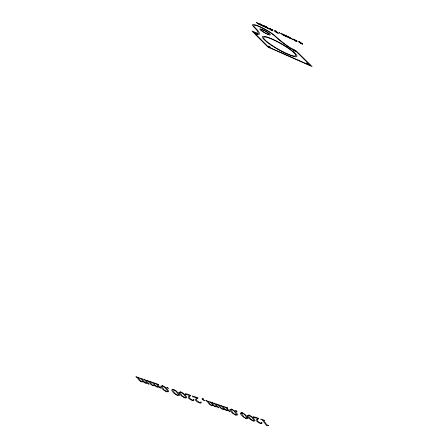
<?xml version="1.0" encoding="UTF-8"?>
<svg xmlns="http://www.w3.org/2000/svg" width="448" height="448" viewBox="0 0 448 448"><rect width="100%" height="100%" fill="white"/><g stroke="black" fill="none" stroke-linecap="round" stroke-linejoin="round"><path stroke-width="0.67" d="M268.229 46.357L270.614 47.566L269.455 46.637L268.111 46.15L270.614 47.572L268.111 46.144L269.36 46.861M306.583 63.336L308.93 64.523L306.454 63.123L308.93 64.523L306.454 63.129L307.692 63.823M255.209 33.27L257.572 34.468L255.097 33.068L257.572 34.468L255.097 33.068L256.334 33.768M293.25 50.182C296.19 52.517 296.374 50.747 293.25 50.182L294.347 50.669M261.918 422.682L261.8 423.696L260.35 423.506L258.143 422.408L256.592 421.019L256.34 419.888L257.93 418.645L253.977 417.379L253.736 417.67L253.383 416.59L258.798 418.426L257.298 419.832L257.527 421.053L260.35 423.013L261.531 423.08L261.593 422.542L261.918 422.682M201.113 402.119L200.917 403.127L199.394 402.914L197.142 401.794L195.597 400.394L195.418 399.274L197.187 398.059L193.094 396.749L192.819 397.034L192.522 395.959L198.122 397.858L196.431 399.23L196.588 400.445L199.433 402.427L200.676 402.511L200.782 401.979L201.113 402.119M193.922 399.689L193.715 400.697L192.181 400.478L189.924 399.358L188.384 397.958L188.21 396.833L190.002 395.623L185.892 394.307L185.618 394.593L185.326 393.518L190.943 395.422L189.235 396.788L189.375 398.009L192.226 399.991L193.48 400.081L193.592 399.549L193.922 399.689M258.054 33.494L251.922 31.013L267.792 46.984L312.138 66.601L295.82 50.54L290.231 47.802A40.214 6.479 29.8 0 1 277.278 37.828L274.618 35.42A14.493 2.363 29.6 0 0 259.582 26.499A14.493 2.363 29.6 0 0 252.588 25.586L254.509 27.675A40.404 6.664 29.4 0 1 258.054 33.494M253.926 420.218L253.232 420.907L250.779 419.182L248.192 415.486L249.054 415.246L251.502 416.909L253.926 420.218M246.938 417.855L246.232 418.544L243.779 416.819L241.203 413.118L242.071 412.877L244.524 414.546L246.938 417.855M236.398 414.294L235.682 414.977L233.223 413.246L230.67 409.545L231.549 409.31L234.002 410.984L236.398 414.294M185.612 397.124L184.817 397.796L182.342 396.049L179.889 392.336L180.824 392.118L183.294 393.803L185.612 397.124M178.354 394.671L177.548 395.343L175.073 393.59L172.631 389.878L173.578 389.659L176.053 391.35L178.354 394.671M167.418 390.975L166.594 391.642L164.119 389.883L161.7 386.176L162.658 385.958L165.133 387.654L167.418 390.975M223.821 408.918L222.69 408.94L221.424 408.24L219.324 405.25L219.918 405.244L216.798 404.186L218.288 405.21L220.539 408.134L222.443 409.214L224.134 409.209L226.184 410.48L227.881 410.525C232.54 413.403 227.713 409.886 226.979 407.814L227.618 407.943L224.398 406.762L225.882 407.803L227.612 410.206L227.17 410.346L225.17 409.455L223.132 406.577L223.742 406.543L220.573 405.468L222.214 406.666L223.821 408.918M212.772 405.177L211.624 405.199L210.358 404.494L208.27 401.503L208.869 401.498L205.733 400.434L207.228 401.464L209.462 404.387L211.372 405.474L213.08 405.474L215.135 406.745L216.854 406.795C221.525 409.662 216.692 406.185 215.975 404.079L216.614 404.214L213.377 403.026L214.866 404.068L216.58 406.47L216.132 406.61L214.122 405.714L212.106 402.836L212.722 402.802L209.53 401.722L211.17 402.926L212.772 405.177M203.151 398.72L202.591 398.922L202.658 399.297L204.523 400.59L202.261 399.33L202.188 398.675L203.151 398.72M302.081 43.848L300.446 43.12L299.018 41.686L300.742 42.549L302.081 43.848M296.632 41.406L294.997 40.684L293.569 39.25L295.305 40.113L296.632 41.406M154.454 385.442L153.238 385.448L151.95 384.737L149.957 381.741L150.59 381.741L147.347 380.643L148.854 381.679L151.015 384.614L152.958 385.717L154.762 385.739L156.839 387.027L158.648 387.1C162.904 389.794 159.421 387.033 157.97 384.81L157.909 384.395L158.575 384.535L155.243 383.32L156.738 384.373L158.385 386.781L157.142 386.77L155.064 385.011L153.91 383.107L154.56 383.085L151.273 381.97L152.919 383.186L154.454 385.442M142.974 381.556L141.753 381.562L140.459 380.845L138.482 377.849C141.859 378.896 132.3 374.886 137.368 377.787C138.538 379.854 140.616 382.519 143.282 381.858L145.365 383.152L147.196 383.225C151.452 385.918 147.997 383.186 146.541 380.934L146.485 380.526L147.151 380.666L143.802 379.439L145.303 380.492L146.933 382.906L145.673 382.889L143.595 381.13L142.458 379.226L143.119 379.21L139.81 378.084L141.456 379.305L142.974 381.556M248.959 415.027L247.257 415.542L248.035 417.043L250.163 419.25L253.372 421.137L255.136 420.89L254.324 419.149L251.731 416.556L248.959 415.027M241.976 412.658L240.262 413.174L241.03 414.674L243.152 416.881L246.372 418.768L248.147 418.527L247.346 416.786L244.759 414.193L241.976 412.658M277.956 33.051L276.304 32.318L274.893 30.89L276.64 31.758L277.956 33.051M231.454 409.091L229.718 409.601L230.474 411.102L232.59 413.314L235.822 415.206L237.614 414.971L236.83 413.224L234.248 410.631L231.454 409.091M272.44 30.582L270.777 29.848L269.377 28.414L271.13 29.288L272.44 30.582M180.74 391.899L178.886 392.381L179.592 393.882L181.675 396.105L184.946 398.02L186.844 397.807L186.122 396.066L183.574 393.462L180.74 391.899M173.494 389.441L171.623 389.922L172.318 391.423L174.401 393.646L177.677 395.567L179.586 395.354L178.875 393.613L176.333 391.009L173.494 389.441M162.574 385.739L160.675 386.215L161.364 387.716L163.436 389.939L166.723 391.866L168.655 391.658L167.961 389.922L165.418 387.307L162.574 385.739M268.442 425.6L266.431 425.516L262.489 420.174L260.691 419.07L264.499 420.358L263.637 420.274L266.762 424.766L268.442 425.6M290.108 38.175L286.395 35.851L288.434 37.514L292.208 39.178C295.646 41.104 290.024 37.486 289.671 37.386C291.278 38.466 285.169 34.238 290.108 38.175M279.35 32.463C281.338 34.294 278.006 32.138 279.35 32.463M284.43 35.633L280.711 33.309L283.746 35.538L287.7 37.212L285.981 35.717L286.261 35.79L284.637 35.067L286.384 36.506L283.993 34.843C285.583 35.896 279.507 31.707 284.43 35.633M265.843 27.311L262.114 24.982L264.141 26.639L267.966 28.33C272.63 31.321 261.727 22.938 267.82 28.196L265.429 26.533C267.103 27.608 260.938 23.391 265.843 27.311M260.086 24.735L256.351 22.4L258.378 24.063L262.214 25.754C266.89 28.762 255.97 20.339 262.069 25.626L258.328 23.285L260.086 24.735M299.387 41.653L298.542 41.58L300.132 43.058L302.714 44.201L299.387 41.653M293.95 39.217L293.093 39.144L294.683 40.622L297.27 41.765L293.95 39.217M235.939 410.598L235.525 410.833L237.11 411.634L235.939 410.598M275.285 30.862L274.406 30.778L275.979 32.25L278.6 33.41L275.285 30.862M269.769 28.392L268.89 28.302L270.458 29.781L273.078 30.94L269.769 28.392M167.227 387.302L166.768 387.531L168.386 388.349L167.227 387.302M296.268 40.253L296.895 40.712L296.268 40.253M272.121 29.439L272.742 29.898L272.121 29.439M310.47 65.559L268.38 46.939L253.579 32.043L259.112 34.507A41.826 6.899 29.4 0 0 254.722 27.317A13.082 2.134 29.6 0 1 260.109 27.026A13.082 2.134 29.6 0 1 275.324 36.506A41.602 6.703 29.8 0 0 291.312 48.832L295.271 50.59L310.47 65.559M266.678 41.86A19.886 3.287 29.7 0 0 296.128 56.762A19.886 3.287 29.7 0 0 276.237 40.936A19.886 3.287 29.7 0 0 266.678 41.86M261.033 30.464A6.076 0.991 29.6 0 0 270.054 35.045A6.076 0.991 29.6 0 0 264.062 30.268A6.076 0.991 29.6 0 0 261.033 30.464M267.607 42.19A18.452 3.052 29.7 0 0 294.941 56.022A18.452 3.052 29.7 0 0 276.5 41.339A18.452 3.052 29.7 0 0 267.607 42.19M261.968 30.8A4.659 0.762 29.6 0 0 268.89 34.322A4.659 0.762 29.6 0 0 264.292 30.654A4.659 0.762 29.6 0 0 261.968 30.8"/></g></svg>
